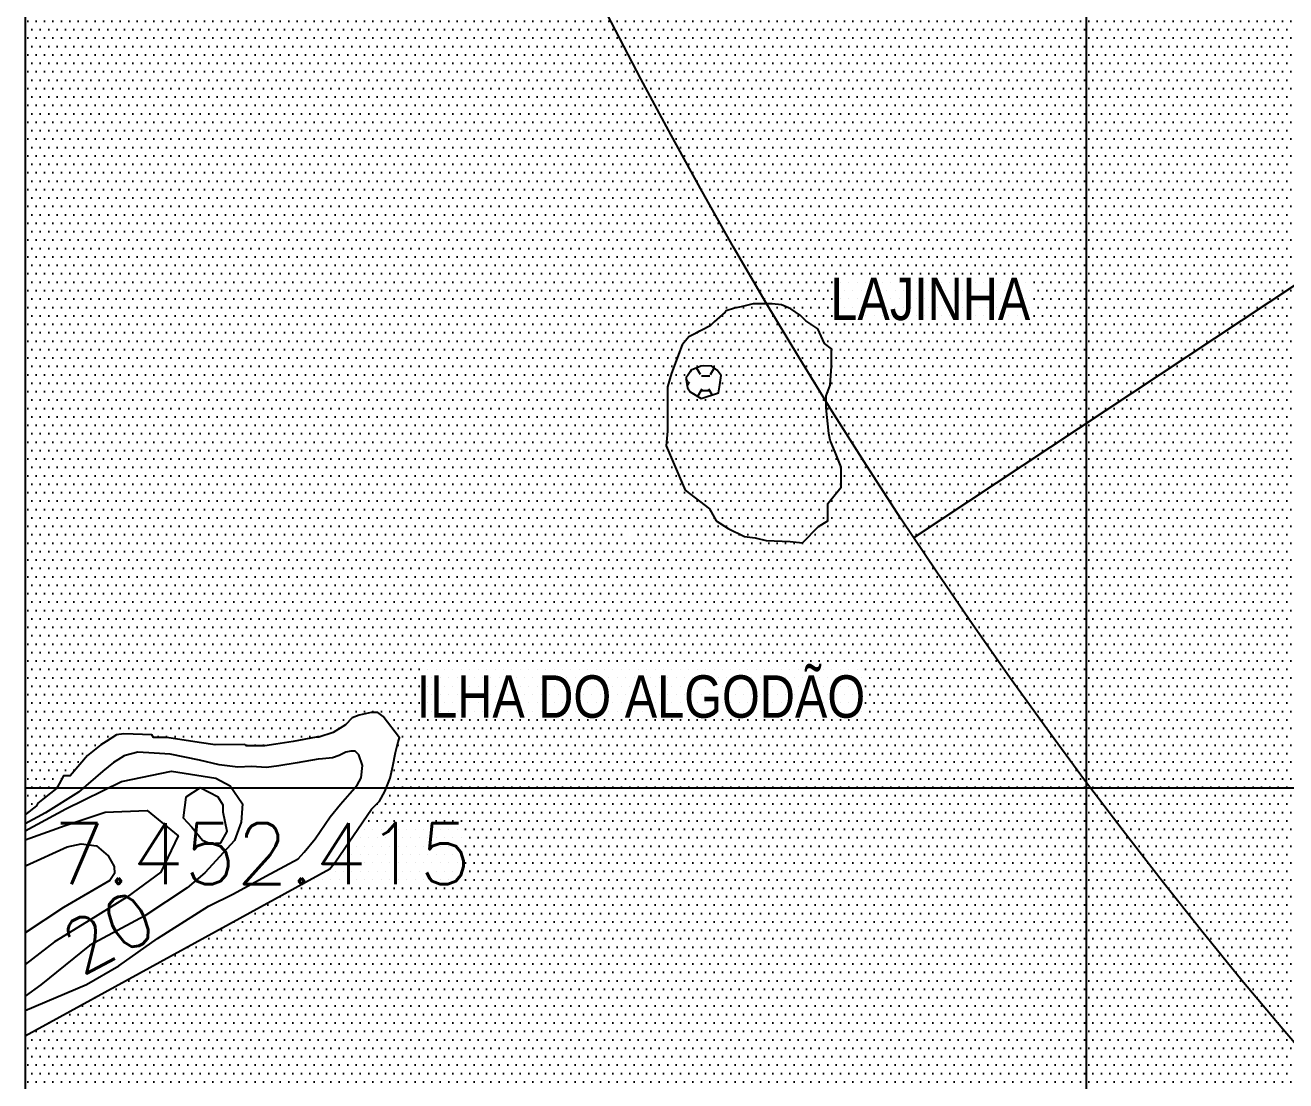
# Model space of a CAD drawing. Header units: millimetres. Extents: x 548366 to 1117317, y 7446967 to 14899125.
# Drawn here: x 549360 to 550548, y 7452139 to 7453134 of the extents above; entities that cross this region are included whole.
import ezdxf
from ezdxf.enums import TextEntityAlignment as Align

# ---------------------------------------------------------------- set-up
doc = ezdxf.new("R2010")
doc.units = ezdxf.units.MM
doc.header["$MEASUREMENT"] = 0
for name, color, linetype in [('AFLORAMENTO_ROCHOSO', 32, 'Continuous'), ('AID5_25K', 2, 'Continuous'), ('CURVA_INTERMEDIÁRIA', 32, 'Continuous'), ('HACHURA_OCEANO', 131, 'Continuous'), ('MALHA_TM', 8, 'Continuous'), ('OCEANO', 5, 'Continuous'), ('RADIAIS', 222, 'Continuous'), ('TXT_COORD_MALHA', 7, 'Continuous'), ('TXT_CURVA_INTERMEDIÁRIA', 7, 'Continuous'), ('TXT_HIDRO', 8, 'Continuous')]:
    doc.layers.add(name, color=color, linetype=linetype)
doc.styles.add('ROMANS', font='romans.shx')
doc.styles.add('TXT_MALHA_10K', font='romans.shx', dxfattribs={"height": 23})
doc.styles.add('TXT_PRAIA', font='ARIALN.TTF', dxfattribs={"height": 30})
pattern_1 = [(0, (0, 0), (3.96875, 7.9375), [0, -7.9375])]

msp = doc.modelspace()

# ---------------------------------------------------------------- hatches: boundary and pattern name
at = {"layer": 'AFLORAMENTO_ROCHOSO'}
h = msp.add_hatch(dxfattribs=at)
h.set_pattern_fill('HEX', color=256, scale=2.5, style=0)
h.set_pattern_definition([(0, (0, 0), (0, 13.74815), [7.9375, -15.875]), (120, (0, 0), (-11.906247155, -6.874075), [7.9375, -15.875]), (60, (7.938, 0), (-11.906247155, 6.874075), [7.9375, -15.875])])
h.paths.add_polyline_path([(550015.9, 7452803.8), (550012.1, 7452808.8), (550007, 7452812.5), (549998.9, 7452812.9), (549996.9, 7452812.4), (549993.1, 7452811.1), (549987.6, 7452808.9), (549986.8, 7452807.3), (549984.3, 7452803.4), (549983, 7452802.2), (549983, 7452799.6), (549984.3, 7452792), (549986.8, 7452788.3), (549997, 7452782), (550013.5, 7452787.3), (550014.7, 7452794.9)])
at = {"layer": 'HACHURA_OCEANO'}
h = msp.add_hatch(dxfattribs=at)
h.set_pattern_fill('DOTS', color=256, scale=5, style=0)
h.set_pattern_definition(pattern_1)
h.paths.add_polyline_path([(549860, 7453410), (549360, 7453410), (549360, 7452910), (549860, 7452910)])
h = msp.add_hatch(dxfattribs=at)
h.set_pattern_fill('DOTS', color=256, scale=5, style=0)
h.set_pattern_definition(pattern_1)
h.paths.add_polyline_path([(550360, 7453410), (549860, 7453410), (549860, 7452910), (550360, 7452910)])
h = msp.add_hatch(dxfattribs=at)
h.set_pattern_fill('DOTS', color=256, scale=5, style=0)
h.set_pattern_definition(pattern_1)
h.paths.add_polyline_path([(550414, 7453410), (550360, 7453410), (550360, 7452910), (550414, 7452910)])
h = msp.add_hatch(dxfattribs=at)
h.set_pattern_fill('DOTS', color=256, scale=5, style=0)
h.set_pattern_definition(pattern_1)
h.paths.add_polyline_path([(550860, 7453124.3), (550852.1, 7453123.8), (550849, 7453122.2), (550841.8, 7453120.1), (550832.3, 7453112.1), (550807.1, 7453098.3), (550792.3, 7453087.5), (550777.5, 7453075.6), (550753.3, 7453058.9), (550740, 7453053), (550731.1, 7453050), (550717.3, 7453048.5), (550704, 7453049.5), (550700, 7453051), (550692.6, 7453058.4), (550689.7, 7453065.3), (550686.2, 7453073.7), (550684.2, 7453083), (550682.7, 7453088.5), (550679.8, 7453095.9), (550675.8, 7453105.7), (550674.4, 7453114.6), (550672.9, 7453123), (550663.4, 7453143.1), (550661.4, 7453146.1), (550659.4, 7453150), (550658, 7453154.9), (550656.5, 7453157.9), (550651, 7453159.9), (550647.6, 7453163.3), (550641.2, 7453171.2), (550640.2, 7453179.6), (550638.7, 7453189.4), (550636.7, 7453200.3), (550627.9, 7453215.1), (550603.2, 7453245.7), (550552.3, 7453314.7), (550515.8, 7453370.9), (550503.5, 7453389.7), (550497.4, 7453397.5), (550494.1, 7453410), (550414, 7453410), (550414, 7452910), (550860, 7452910)])
h = msp.add_hatch(dxfattribs=at)
h.set_pattern_fill('DOTS,_I', color=256, scale=5, style=2)
h.set_pattern_definition(pattern_1)
h.paths.add_polyline_path([(549860, 7452910), (549360, 7452910), (549360, 7452410), (549383.9, 7452410), (549389.7, 7452414.6), (549396, 7452426.1), (549402.3, 7452426.1), (549418.7, 7452445.3), (549431.4, 7452455.6), (549436.4, 7452458.7), (549445.9, 7452464.9), (549452.9, 7452465.9), (549479.5, 7452464.9), (549480.8, 7452462.4), (549493.5, 7452462.5), (549523.9, 7452457.8), (549539.1, 7452455.4), (549567, 7452455.7), (549568.3, 7452454.4), (549586, 7452454.6), (549596.2, 7452456), (549612.6, 7452458.7), (549634.2, 7452462.7), (549636.7, 7452462.7), (549650.4, 7452467.2), (549662, 7452474.4), (549668.3, 7452480.8), (549674.7, 7452483.4), (549686.1, 7452486), (549692.4, 7452486.1), (549697.5, 7452482.3), (549712.8, 7452462.2), (549711.5, 7452458.4), (549709, 7452448.2), (549706.5, 7452435.5), (549704, 7452424.1), (549699, 7452411.4), (549698.2, 7452410), (549860, 7452410)])
h.paths.add_polyline_path([(549469.1, 7452482.1), (549656, 7452482.1), (549656, 7452519.4), (549469.1, 7452519.4)], flags=24)
h.paths.add_polyline_path([(549383.8, 7452865.7), (549564, 7452865.7), (549564, 7452900.2), (549383.8, 7452900.2)], flags=24)
h = msp.add_hatch(dxfattribs=at)
h.set_pattern_fill('DOTS', color=256, scale=5, style=0)
h.set_pattern_definition(pattern_1)
h.paths.add_polyline_path([(550046.2, 7452871.3), (550055, 7452871.3), (550063.9, 7452871.4), (550072.8, 7452870.3), (550081.7, 7452866.5), (550090.6, 7452860.3), (550095.6, 7452855.3), (550107.1, 7452847.8), (550113.5, 7452833.9), (550119.8, 7452828.9), (550119.8, 7452821.9), (550143.2, 7452820.1), (550143.2, 7452910), (549860, 7452910), (549860, 7452841.2), (549978.9, 7452832.4), (549985.4, 7452840.2), (549990.5, 7452842.8), (549995.5, 7452845.4), (550005.7, 7452850.6), (550008.2, 7452853.1), (550009.4, 7452854.4), (550019.6, 7452863.4), (550020.8, 7452864.7), (550028.4, 7452867.3), (550034.8, 7452868.6)])
h = msp.add_hatch(dxfattribs=at)
h.set_pattern_fill('DOTS', color=256, scale=5, style=0)
h.set_pattern_definition(pattern_1)
h.paths.add_polyline_path([(550360, 7452910), (550143.2, 7452910), (550143.2, 7452614.6), (550360, 7452574.8)])
h = msp.add_hatch(dxfattribs=at)
h.set_pattern_fill('DOTS,_O', color=256, scale=5)
h.set_pattern_definition(pattern_1)
h.paths.add_polyline_path([(550860, 7452910), (550360, 7452910), (550360, 7452410), (550860, 7452410)])
h = msp.add_hatch(dxfattribs=at)
h.set_pattern_fill('DOTS', color=256, scale=5, style=0)
h.set_pattern_definition(pattern_1)
h.paths.add_polyline_path([(550004.9, 7452678.1), (550011.3, 7452666.8), (550022.7, 7452659.3), (550038, 7452651.8), (550048.1, 7452650.7), (550058.3, 7452648.2), (550081.1, 7452647.2), (550092.5, 7452646), (550107.7, 7452661.4), (550116.5, 7452666.6), (550116.5, 7452683.1), (550129.1, 7452698.4), (550129.1, 7452704.7), (550129, 7452717.4), (550123.9, 7452730), (550118.8, 7452742.7), (550117.5, 7452749), (550114.9, 7452773.1), (550114.9, 7452784.5), (550118.7, 7452794.6), (550119.9, 7452812.4), (550119.8, 7452828.9), (550113.5, 7452833.9), (550107.1, 7452847.8), (550095.6, 7452855.3), (550090.6, 7452860.3), (550081.7, 7452866.5), (550072.8, 7452870.3), (550063.9, 7452871.4), (550055, 7452871.3), (550046.2, 7452871.3), (550034.8, 7452868.6), (550028.4, 7452867.3), (550020.8, 7452864.7), (550019.6, 7452863.4), (550009.4, 7452854.4), (550008.2, 7452853.1), (550005.7, 7452850.6), (549990.5, 7452842.8), (549985.4, 7452840.2), (549979.1, 7452832.6), (549969, 7452805.8), (549965.3, 7452793.1), (549965.4, 7452751.3), (549964.2, 7452737.3), (549982.1, 7452695.7)])
h.paths.add_polyline_path([(550013.5, 7452787.3), (549997, 7452782), (549986.8, 7452788.3), (549984.3, 7452792), (549983, 7452799.6), (549983, 7452802.2), (549984.3, 7452803.4), (549986.8, 7452807.3), (549987.6, 7452808.9), (549993.1, 7452811.1), (549998.3, 7452812.9), (550007, 7452812.5), (550012.1, 7452808.8), (550015.9, 7452803.8), (550014.7, 7452794.9)], flags=16)
h = msp.add_hatch(dxfattribs=at)
h.set_pattern_fill('DOTS', color=256, scale=5, style=0)
h.set_pattern_definition(pattern_1)
h.paths.add_polyline_path([(550143.2, 7452820.1), (550119.8, 7452821.9), (550119.9, 7452812.4), (550118.7, 7452794.6), (550114.9, 7452784.5), (550114.9, 7452773.1), (550117.5, 7452749), (550118.8, 7452742.7), (550123.9, 7452730), (550129, 7452717.4), (550129.1, 7452704.7), (550129.1, 7452698.4), (550116.5, 7452683.1), (550116.5, 7452666.6), (550107.7, 7452661.4), (550092.5, 7452646), (550081.1, 7452647.2), (550058.3, 7452648.2), (550048.1, 7452650.7), (550038, 7452651.8), (550022.7, 7452659.3), (550011.3, 7452666.8), (550004.9, 7452678.1), (549982.1, 7452695.7), (549964.2, 7452737.3), (549965.4, 7452751.3), (549965.3, 7452793.1), (549969, 7452805.8), (549979, 7452832.4), (549860, 7452841.2), (549860, 7452666.5), (550143.2, 7452614.6)])
h = msp.add_hatch(dxfattribs=at)
h.set_pattern_fill('DOTS', color=256, scale=5, style=0)
h.set_pattern_definition(pattern_1)
h.paths.add_polyline_path([(550360, 7452574.8), (549860, 7452666.5), (549860, 7452410), (550360, 7452410)])
h = msp.add_hatch(dxfattribs=at)
h.set_pattern_fill('DOTS,_I', color=256, scale=5, style=2)
h.set_pattern_definition(pattern_1)
h.paths.add_polyline_path([(549383.9, 7452410), (549360, 7452410), (549360, 7452389.8), (549360.6, 7452390.2), (549370.7, 7452397.9), (549372, 7452400.5)])
h = msp.add_hatch(dxfattribs=at)
h.set_pattern_fill('DOTS,_I', color=256, scale=5, style=2)
h.set_pattern_definition(pattern_1)
h.paths.add_polyline_path([(549860, 7452410), (549698.2, 7452410), (549694, 7452402.4), (549686.4, 7452394.8), (549652.3, 7452345), (549647.2, 7452338.6), (549360, 7452181.2), (549360, 7451910), (549860, 7451910)])
h = msp.add_hatch(dxfattribs=at)
h.set_pattern_fill('DOTS,_O', color=256, scale=5)
h.set_pattern_definition(pattern_1)
h.paths.add_polyline_path([(550360, 7452410), (549860, 7452410), (549860, 7451910), (550360, 7451910)])
h = msp.add_hatch(dxfattribs=at)
h.set_pattern_fill('DOTS,_O', color=256, scale=5)
h.set_pattern_definition(pattern_1)
h.paths.add_polyline_path([(550860, 7452410), (550360, 7452410), (550360, 7451910), (550860, 7451910)])

# ---------------------------------------------------------------- linework, layer by layer
at = {"layer": 'AID5_25K'}
msp.add_lwpolyline([(549360, 7450410), (559365, 7450410), (559365, 7460415), (549360, 7460415), (549360, 7450410)], dxfattribs=at)
at = {"layer": 'CURVA_INTERMEDIÁRIA'}
for points, elevation in [([(549360, 7452204.8), (549417.7, 7452229.5), (549448.3, 7452247.1), (549484.7, 7452272.9), (549532.8, 7452303.4), (549556.3, 7452315.1), (549586.8, 7452331.6), (549604.4, 7452341), (549617.3, 7452348), (549623, 7452354.2), (549633.2, 7452366.8), (549647.4, 7452387.5), (549657.1, 7452399.5), (549666, 7452409.7), (549672.8, 7452417.5), (549676.8, 7452424.4), (549677.8, 7452436.1), (549674.6, 7452446.1), (549670.9, 7452449.4), (549667, 7452449.4), (549662.1, 7452448.4), (549656, 7452445.3), (549649.5, 7452443.2), (549640.1, 7452442.2), (549636.2, 7452442.1), (549616.2, 7452438.4), (549599.2, 7452435.6), (549587.5, 7452434), (549573.2, 7452435), (549560.5, 7452434.5), (549542.9, 7452436.5), (549524.4, 7452440.9), (549496.6, 7452446.7), (549481.4, 7452447.7), (549466.3, 7452448.7), (549454.1, 7452445.3), (549453.4, 7452445.2), (549447.4, 7452441.3), (549443.3, 7452438.8), (549433.1, 7452430.5), (549410.2, 7452410.7), (549379, 7452391.4), (549360, 7452380.9)], 10), ([(549360, 7452374.4), (549398.3, 7452395.1), (549450.6, 7452420.8), (549497.9, 7452430.5), (549539.6, 7452424), (549553.1, 7452416.7), (549564.9, 7452399.8), (549563.6, 7452382.5), (549557.4, 7452365.2), (549529.3, 7452334.8), (549512.7, 7452320.6), (549472.7, 7452294.1), (549420.6, 7452266.2), (549374.8, 7452229), (549360, 7452218.5)], 20), ([(549360, 7452365.9), (549397.7, 7452379.3), (549435.4, 7452392.1), (549474.8, 7452393.5), (549504.2, 7452369.8), (549487.8, 7452335.5), (549455.7, 7452311.7), (549421.7, 7452290.7), (549387.7, 7452269.8), (549360, 7452248.4)], 30), ([(549360, 7452341.1), (549360.8, 7452341.6), (549399.5, 7452359.2), (549412.8, 7452362), (549427.3, 7452360.3), (549438.2, 7452350.8), (549443.8, 7452340.7), (549444.3, 7452334.1), (549439.9, 7452327.5), (549396, 7452302), (549360, 7452278.2)], 40)]:
    msp.add_lwpolyline(points, dxfattribs=dict(at, elevation=elevation))
at = {"layer": 'CURVA_INTERMEDIÁRIA', "linetype": 'Continuous', "elevation": 30}
msp.add_lwpolyline([(549541.8, 7452406.1), (549525, 7452414.8), (549511.5, 7452406.1), (549508.8, 7452386.6), (549516.9, 7452377.8), (549527, 7452365.7), (549534.4, 7452362.4), (549544.5, 7452363), (549550.5, 7452373.8), (549546.5, 7452391.9), (549546.5, 7452398.7), (549541.8, 7452406.1)], dxfattribs=at)
at = {"layer": 'MALHA_TM'}
for points in [[(550360, 7460415), (550360, 7450410)], [(549360, 7452415), (559365, 7452415)]]:
    msp.add_lwpolyline(points, dxfattribs=at)
at = {"layer": 'OCEANO'}
for points in [[(549995.5, 7452845.4), (549990.5, 7452842.8), (549985.4, 7452840.2), (549979.1, 7452832.6), (549969, 7452805.8), (549965.3, 7452793.1), (549965.4, 7452751.3), (549964.2, 7452737.3), (549982.1, 7452695.7), (550004.9, 7452678.1), (550011.3, 7452666.8), (550022.7, 7452659.3), (550038, 7452651.8), (550048.1, 7452650.7), (550058.3, 7452648.2), (550081.1, 7452647.2), (550092.5, 7452646), (550107.7, 7452661.4), (550116.5, 7452666.6), (550116.5, 7452683.1), (550129.1, 7452698.4), (550129.1, 7452704.7), (550129, 7452717.4), (550123.9, 7452730), (550118.8, 7452742.7), (550117.5, 7452749), (550114.9, 7452773.1), (550114.9, 7452784.5), (550118.7, 7452794.6), (550119.9, 7452812.4), (550119.8, 7452828.9), (550113.5, 7452833.9), (550107.1, 7452847.8), (550095.6, 7452855.3), (550090.6, 7452860.3), (550081.7, 7452866.5), (550072.8, 7452870.3), (550063.9, 7452871.4), (550055, 7452871.3), (550046.2, 7452871.3), (550034.8, 7452868.6), (550028.4, 7452867.3), (550020.8, 7452864.7), (550019.6, 7452863.4), (550009.4, 7452854.4), (550008.2, 7452853.1), (550005.7, 7452850.6), (549990.5, 7452842.8)], [(549996.9, 7452812.4), (549993.1, 7452811.1), (549993.1, 7452811.1), (549987.6, 7452808.9), (549986.8, 7452807.3), (549984.3, 7452803.4), (549983, 7452802.2), (549983, 7452799.6), (549984.3, 7452792), (549986.8, 7452788.3), (549997, 7452782), (550013.5, 7452787.3), (550014.7, 7452794.9), (550015.9, 7452803.8), (550012.1, 7452808.8), (550007, 7452812.5), (549998.9, 7452812.9), (549996.9, 7452812.4)], [(549360, 7452181.2), (549647.2, 7452338.6), (549652.3, 7452345), (549686.4, 7452394.8), (549694, 7452402.4), (549699, 7452411.4), (549704, 7452424.1), (549706.5, 7452435.5), (549709, 7452448.2), (549711.5, 7452458.4), (549712.8, 7452462.2), (549697.5, 7452482.3), (549692.4, 7452486.1), (549686.1, 7452486), (549674.7, 7452483.4), (549668.3, 7452480.8), (549662, 7452474.4), (549650.4, 7452467.2)], [(549650.4, 7452467.2), (549650.4, 7452467.2), (549650.4, 7452467.2), (549650.4, 7452467.2), (549650.4, 7452467.2), (549636.7, 7452462.7), (549634.2, 7452462.7), (549612.6, 7452458.7), (549596.2, 7452456), (549586, 7452454.6), (549568.3, 7452454.4), (549567, 7452455.7), (549539.1, 7452455.4), (549523.9, 7452457.8), (549493.5, 7452462.5), (549480.8, 7452462.4), (549479.5, 7452464.9), (549452.9, 7452465.9), (549445.9, 7452464.9), (549436.4, 7452458.7), (549431.4, 7452455.6), (549418.7, 7452445.3), (549402.3, 7452426.1), (549396, 7452426.1), (549389.7, 7452414.6), (549372, 7452400.5), (549370.7, 7452397.9), (549360.6, 7452390.2), (549360, 7452389.8)]]:
    msp.add_lwpolyline(points, dxfattribs=at)
at = {"layer": 'RADIAIS', "linetype": 'Continuous', "ltscale": 2.5}
msp.add_lwpolyline([(558529.6, 7458174.5), (550197.9, 7452651)], dxfattribs=at)
for radius in [4998.2, 3998.6]:
    msp.add_circle((554363.7, 7455412.7), radius, dxfattribs=at)
msp.add_point((550197.9, 7452651), dxfattribs=at)

# ---------------------------------------------------------------- texts
at = {"layer": 'TXT_COORD_MALHA', "style": 'TXT_MALHA_10K'}
msp.add_text('7.452.415', height=57.5, dxfattribs=at).set_placement((549386.3, 7452324.2))
at = {"layer": 'TXT_CURVA_INTERMEDIÁRIA', "style": 'ROMANS'}
msp.add_text('20', height=50, rotation=27.8813, dxfattribs=at).set_placement((549438.4, 7452279), align=Align.MIDDLE)
at = {"layer": 'TXT_HIDRO', "style": 'TXT_PRAIA'}
for s, p in [('LAJINHA', (550118.9, 7452856)), ('ILHA DO ALGODÃO', (549729, 7452481))]:
    msp.add_text(s, height=40, dxfattribs=at).set_placement(p)

doc.saveas('drawing.dxf')
